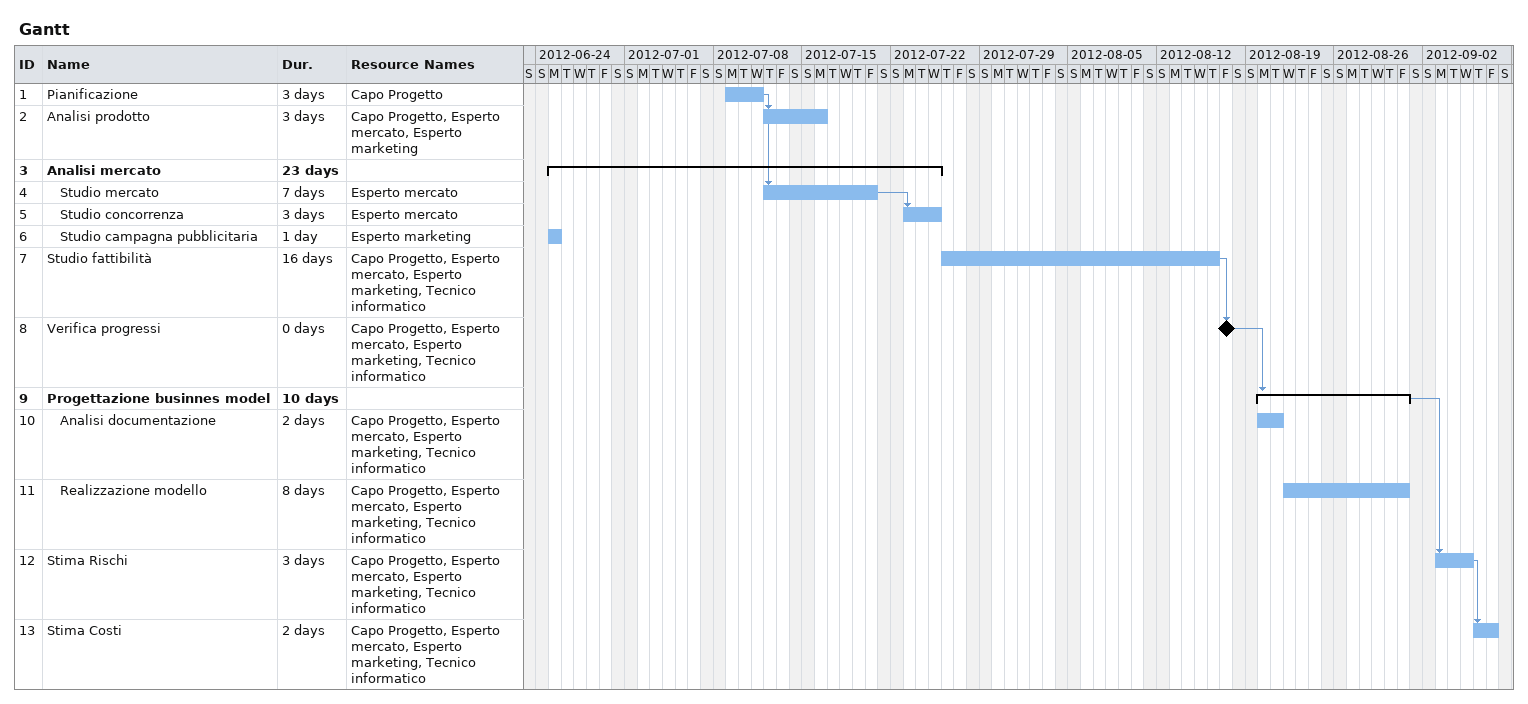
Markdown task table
Gantt

| ID | Level | Task | Duration | Start | Finish | Predecessors | Resources |
|---|---|---|---|---|---|---|---|
| 1 | 1 | Pianificazione | 3d | 2012-07-09 | 2012-07-11 |  | Capo Progetto |
| 2 | 1 | Analisi prodotto | 3d | 2012-07-12 | 2012-07-16 | 1 | Capo Progetto, Esperto mercato, Esperto marketing |
| 3 | 1 | **Analisi mercato** | 23d | 2012-06-25 | 2012-07-25 |  |  |
| 4 | 2 | Studio mercato | 7d | 2012-07-12 | 2012-07-20 | 1 | Esperto mercato |
| 5 | 2 | Studio concorrenza | 3d | 2012-07-23 | 2012-07-25 | 4 | Esperto mercato |
| 6 | 2 | Studio campagna pubblicitaria | 1d | 2012-06-25 | 2012-06-25 |  | Esperto marketing |
| 7 | 1 | Studio fattibilità | 16d | 2012-07-26 | 2012-08-16 |  | Capo Progetto, Esperto mercato, Esperto marketing, Tecnico informatico |
| 8 | 1 | Verifica progressi | 0d | 2012-08-17 | 2012-08-17 | 7 | Capo Progetto, Esperto mercato, Esperto marketing, Tecnico informatico |
| 9 | 1 | **Progettazione businnes model** | 10d | 2012-08-20 | 2012-08-31 | 8 |  |
| 10 | 2 | Analisi documentazione | 2d | 2012-08-20 | 2012-08-21 |  | Capo Progetto, Esperto mercato, Esperto marketing, Tecnico informatico |
| 11 | 2 | Realizzazione modello | 8d | 2012-08-22 | 2012-08-31 |  | Capo Progetto, Esperto mercato, Esperto marketing, Tecnico informatico |
| 12 | 1 | Stima Rischi | 3d | 2012-09-03 | 2012-09-05 | 9 | Capo Progetto, Esperto mercato, Esperto marketing, Tecnico informatico |
| 13 | 1 | Stima Costi | 2d | 2012-09-06 | 2012-09-07 | 12 | Capo Progetto, Esperto mercato, Esperto marketing, Tecnico informatico |
